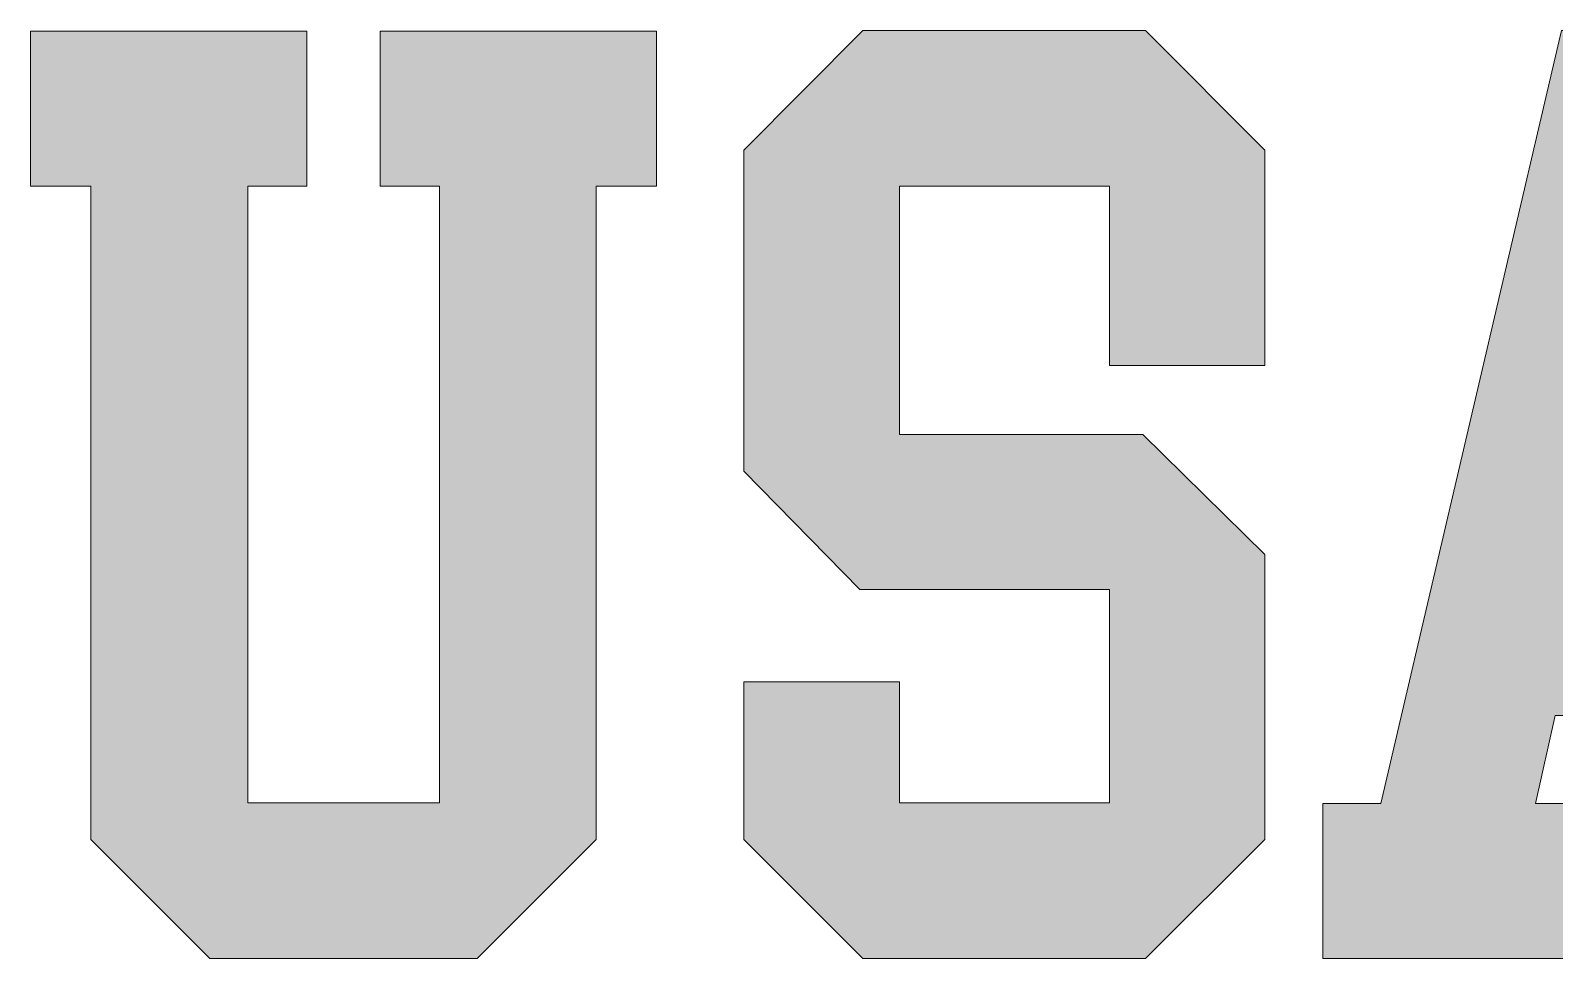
# Model space of a CAD drawing. Header units: inches. Extents: x 149 to 937, y -822 to -258.
# Drawn here: x 148.5 to 554.4, y -508.3 to -261 of the extents above; entities that cross this region are included whole.
import ezdxf

# ---------------------------------------------------------------- set-up
doc = ezdxf.new("R2010")
doc.units = ezdxf.units.IN
doc.header["$MEASUREMENT"] = 0
doc.layers.add('Layer 1', color=7, linetype='Continuous')

# ---------------------------------------------------------------- blocks, each defined once
blk = doc.blocks.new('block 4')
at = {"layer": 'Layer 1', "true_color": 0x2a4f7b}
h = blk.add_hatch(color=167, dxfattribs=at)
h.dxf.hatch_style = 2
h.paths.add_polyline_path([(257.41, -466.87), (257.41, -302.45), (241.63, -302.45), (241.63, -261.15), (315.26, -261.15), (315.26, -302.45), (299.17, -302.45), (299.17, -476.61), (267.47, -508.32), (196.31, -508.32), (164.61, -476.61), (164.61, -302.45), (148.52, -302.45), (148.52, -261.15), (222.15, -261.15), (222.15, -302.45), (206.37, -302.45), (206.37, -466.87)])
h = blk.add_hatch(color=167, dxfattribs=at)
h.dxf.hatch_style = 2
h.paths.add_polyline_path([(445.5, -261), (477.2, -292.86), (477.2, -350.25), (435.91, -350.25), (435.91, -302.45), (379.91, -302.45), (379.91, -368.65), (444.72, -368.65), (477.2, -400.67), (477.2, -476.61), (445.5, -508.32), (370.17, -508.32), (338.46, -476.61), (338.46, -434.54), (379.91, -434.54), (379.91, -466.87), (435.91, -466.87), (435.91, -409.95), (369.4, -409.95), (338.46, -378.4), (338.46, -292.86), (370.17, -261)])
h = blk.add_hatch(color=167, dxfattribs=at)
h.dxf.hatch_style = 2
h.paths.add_polyline_path([(554.54, -443.52), (549.28, -467.02), (560.42, -467.02), (560.42, -508.32), (492.67, -508.32), (492.67, -467.02), (508.14, -467.02), (556.24, -261), (598.32, -261), (643.94, -467.02), (658.64, -467.02), (658.64, -508.32), (590.89, -508.32), (590.89, -467.02), (602.64, -467.02), (597.39, -443.52)])
h.paths.add_polyline_path([(588.26, -402.37), (576.04, -348.08), (563.82, -402.37)])
at = {"layer": 'Layer 1', "lineweight": 0}
for points in [[(257.41, -466.87), (257.41, -302.45), (241.63, -302.45), (241.63, -261.15), (315.26, -261.15), (315.26, -302.45), (299.17, -302.45), (299.17, -476.61), (267.47, -508.32), (196.31, -508.32), (164.61, -476.61), (164.61, -302.45), (148.52, -302.45), (148.52, -261.15), (222.15, -261.15), (222.15, -302.45), (206.37, -302.45), (206.37, -466.87), (257.41, -466.87)], [(445.5, -261), (477.2, -292.86), (477.2, -350.25), (435.91, -350.25), (435.91, -302.45), (379.91, -302.45), (379.91, -368.65), (444.72, -368.65), (477.2, -400.67), (477.2, -476.61), (445.5, -508.32), (370.17, -508.32), (338.46, -476.61), (338.46, -434.54), (379.91, -434.54), (379.91, -466.87), (435.91, -466.87), (435.91, -409.95), (369.4, -409.95), (338.46, -378.4), (338.46, -292.86), (370.17, -261), (445.5, -261)], [(554.54, -443.52), (549.28, -467.02), (560.42, -467.02), (560.42, -508.32), (492.67, -508.32), (492.67, -467.02), (508.14, -467.02), (556.24, -261), (598.32, -261), (643.94, -467.02), (658.64, -467.02), (658.64, -508.32), (590.89, -508.32), (590.89, -467.02), (602.64, -467.02), (597.39, -443.52), (554.54, -443.52)]]:
    blk.add_lwpolyline(points, dxfattribs=at)
blk = doc.blocks.new('block 2')
at = {"layer": 'Layer 1'}
blk.add_blockref('block 4', (0, 0), dxfattribs=at)

msp = doc.modelspace()

# ---------------------------------------------------------------- block references
at = {"layer": 'Layer 1'}
msp.add_blockref('block 2', (0, 0), dxfattribs=at)

doc.saveas('drawing.dxf')
